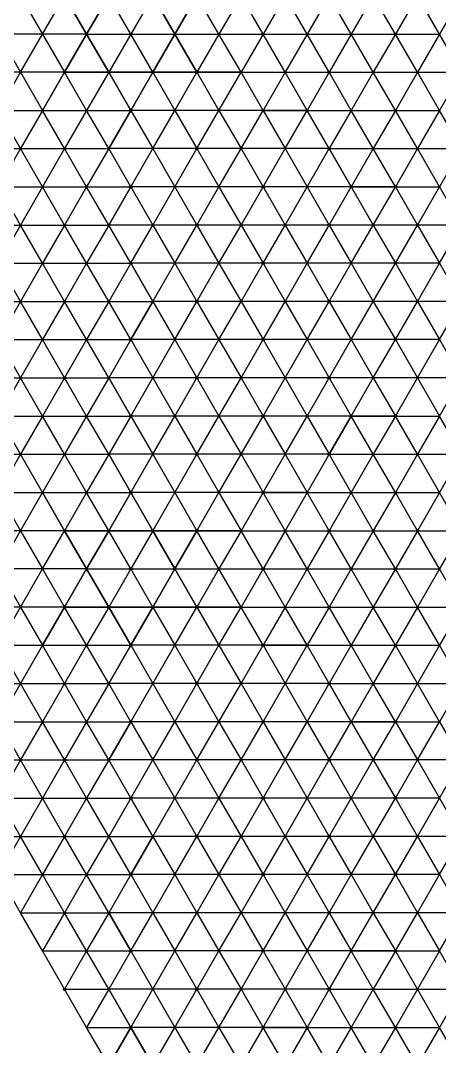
# Model space of a CAD drawing. Header units: inches. Extents: x -9 to 1883, y -44 to 1855.
# Drawn here: x 1163.9 to 1328.5, y 294.2 to 697 of the extents above; entities that cross this region are included whole.
import ezdxf

# ---------------------------------------------------------------- set-up
doc = ezdxf.new("R2010")
doc.units = ezdxf.units.IN
doc.header["$MEASUREMENT"] = 0

msp = doc.modelspace()

# ---------------------------------------------------------------- linework, layer by layer
for points in [[(1155.27, 691.69), (1163.93, 706.69), (1172.59, 691.69)], [(1181.25, 706.69), (1163.93, 706.69), (1172.59, 691.69)], [(1181.25, 706.69), (1189.91, 691.69), (1172.59, 691.69)], [(1181.25, 706.69), (1189.91, 691.69), (1198.57, 706.69)], [(1181.25, 706.69), (1198.57, 706.69), (1189.91, 691.69)], [(1207.23, 691.69), (1198.57, 706.69), (1189.91, 691.69)], [(1207.23, 691.69), (1198.57, 706.69), (1215.89, 706.69)], [(1207.23, 691.69), (1224.55, 691.69), (1215.89, 706.69)], [(1233.21, 706.69), (1215.89, 706.69), (1224.55, 691.69)], [(1233.21, 706.69), (1224.55, 691.69), (1215.89, 706.69)], [(1233.21, 706.69), (1224.55, 691.69), (1241.87, 691.69)], [(1233.21, 706.69), (1250.53, 706.69), (1241.87, 691.69)], [(1259.19, 691.69), (1250.53, 706.69), (1241.87, 691.69)], [(1259.19, 691.69), (1250.53, 706.69), (1267.85, 706.69)], [(1259.19, 691.69), (1276.51, 691.69), (1267.85, 706.69)], [(1285.17, 706.69), (1276.51, 691.69), (1267.85, 706.69)], [(1285.17, 706.69), (1276.51, 691.69), (1293.83, 691.69)], [(1285.17, 706.69), (1302.49, 706.69), (1293.83, 691.69)], [(1311.16, 691.69), (1302.49, 706.69), (1293.83, 691.69)], [(1311.16, 691.69), (1302.49, 706.69), (1319.82, 706.69)], [(1311.16, 691.69), (1328.48, 691.69), (1319.82, 706.69)], [(1337.14, 706.69), (1328.48, 691.69), (1319.82, 706.69)], [(1155.27, 691.69), (1163.93, 676.69), (1146.61, 676.69)], [(1155.27, 691.69), (1163.93, 676.69), (1172.59, 691.69)], [(1181.25, 676.69), (1163.93, 676.69), (1172.59, 691.69)], [(1181.25, 676.69), (1189.91, 691.69), (1172.59, 691.69)], [(1181.25, 676.69), (1189.91, 691.69), (1198.57, 676.69)], [(1181.25, 676.69), (1198.57, 676.69), (1189.91, 691.69)], [(1207.23, 691.69), (1198.57, 676.69), (1189.91, 691.69)], [(1207.23, 691.69), (1198.57, 676.69), (1215.89, 676.69)], [(1207.23, 691.69), (1224.55, 691.69), (1215.89, 676.69)], [(1233.21, 676.69), (1215.89, 676.69), (1224.55, 691.69)], [(1233.21, 676.69), (1224.55, 691.69), (1215.89, 676.69)], [(1233.21, 676.69), (1224.55, 691.69), (1241.87, 691.69)], [(1233.21, 676.69), (1250.53, 676.69), (1241.87, 691.69)], [(1259.19, 691.69), (1250.53, 676.69), (1241.87, 691.69)], [(1259.19, 691.69), (1250.53, 676.69), (1267.85, 676.69)], [(1259.19, 691.69), (1276.51, 691.69), (1267.85, 676.69)], [(1285.17, 676.69), (1276.51, 691.69), (1267.85, 676.69)], [(1285.17, 676.69), (1276.51, 691.69), (1293.83, 691.69)], [(1285.17, 676.69), (1302.49, 676.69), (1293.83, 691.69)], [(1311.16, 691.69), (1302.49, 676.69), (1293.83, 691.69)], [(1311.16, 691.69), (1302.49, 676.69), (1319.82, 676.69)], [(1311.16, 691.69), (1328.48, 691.69), (1319.82, 676.69)], [(1337.14, 676.69), (1328.48, 691.69), (1319.82, 676.69)], [(1155.27, 661.69), (1163.93, 676.69), (1146.61, 676.69)], [(1181.25, 676.69), (1163.93, 676.69), (1172.59, 661.69)], [(1181.25, 676.69), (1172.59, 661.69), (1189.91, 661.69)], [(1181.25, 676.69), (1198.57, 676.69), (1189.91, 661.69)], [(1207.23, 661.69), (1198.57, 676.69), (1189.91, 661.69)], [(1207.23, 661.69), (1215.89, 676.69), (1198.57, 676.69)], [(1207.23, 661.69), (1198.57, 676.69), (1215.89, 676.69)], [(1207.23, 661.69), (1215.89, 676.69), (1224.55, 661.69)], [(1233.21, 676.69), (1215.89, 676.69), (1224.55, 661.69)], [(1233.21, 676.69), (1241.87, 661.69), (1224.55, 661.69)], [(1233.21, 676.69), (1241.87, 661.69), (1250.53, 676.69)], [(1259.19, 661.69), (1250.53, 676.69), (1267.85, 676.69)], [(1259.19, 661.69), (1276.51, 661.69), (1267.85, 676.69)], [(1285.17, 676.69), (1276.51, 661.69), (1267.85, 676.69)], [(1285.17, 676.69), (1276.51, 661.69), (1293.83, 661.69)], [(1285.17, 676.69), (1302.49, 676.69), (1293.83, 661.69)], [(1311.16, 661.69), (1302.49, 676.69), (1293.83, 661.69)], [(1311.16, 661.69), (1302.49, 676.69), (1319.82, 676.69)], [(1311.16, 661.69), (1328.48, 661.69), (1319.82, 676.69)], [(1337.14, 676.69), (1328.48, 661.69), (1319.82, 676.69)], [(1155.27, 661.69), (1146.61, 646.69), (1163.93, 646.69)], [(1155.27, 661.69), (1172.59, 661.69), (1163.93, 646.69)], [(1181.25, 646.69), (1172.59, 661.69), (1163.93, 646.69)], [(1181.25, 646.69), (1172.59, 661.69), (1189.91, 661.69)], [(1181.25, 646.69), (1198.57, 646.69), (1189.91, 661.69)], [(1207.23, 661.69), (1198.57, 646.69), (1189.91, 661.69)], [(1207.23, 661.69), (1215.89, 646.69), (1198.57, 646.69)], [(1207.23, 661.69), (1215.89, 646.69), (1224.55, 661.69)], [(1233.21, 646.69), (1215.89, 646.69), (1224.55, 661.69)], [(1233.21, 646.69), (1241.87, 661.69), (1224.55, 661.69)], [(1233.21, 646.69), (1241.87, 661.69), (1250.53, 646.69)], [(1259.19, 661.69), (1241.87, 661.69), (1250.53, 646.69)], [(1259.19, 661.69), (1267.85, 646.69), (1250.53, 646.69)], [(1259.19, 661.69), (1267.85, 646.69), (1276.51, 661.69)], [(1285.17, 646.69), (1276.51, 661.69), (1293.83, 661.69)], [(1285.17, 646.69), (1302.49, 646.69), (1293.83, 661.69)], [(1311.16, 661.69), (1302.49, 646.69), (1293.83, 661.69)], [(1311.16, 661.69), (1302.49, 646.69), (1319.82, 646.69)], [(1311.16, 661.69), (1328.48, 661.69), (1319.82, 646.69)], [(1337.14, 646.69), (1328.48, 661.69), (1319.82, 646.69)], [(1155.27, 631.69), (1146.61, 646.69), (1163.93, 646.69)], [(1155.27, 631.69), (1172.59, 631.69), (1163.93, 646.69)], [(1181.25, 646.69), (1172.59, 631.69), (1163.93, 646.69)], [(1181.25, 646.69), (1172.59, 631.69), (1189.91, 631.69)], [(1181.25, 646.69), (1198.57, 646.69), (1189.91, 631.69)], [(1207.23, 631.69), (1198.57, 646.69), (1189.91, 631.69)], [(1207.23, 631.69), (1215.89, 646.69), (1224.55, 631.69)], [(1233.21, 646.69), (1215.89, 646.69), (1224.55, 631.69)], [(1233.21, 646.69), (1241.87, 631.69), (1224.55, 631.69)], [(1233.21, 646.69), (1241.87, 631.69), (1250.53, 646.69)], [(1259.19, 631.69), (1241.87, 631.69), (1250.53, 646.69)], [(1259.19, 631.69), (1267.85, 646.69), (1250.53, 646.69)], [(1259.19, 631.69), (1267.85, 646.69), (1276.51, 631.69)], [(1285.17, 646.69), (1267.85, 646.69), (1276.51, 631.69)], [(1285.17, 646.69), (1293.83, 631.69), (1276.51, 631.69)], [(1285.17, 646.69), (1302.49, 646.69), (1293.83, 631.69)], [(1311.16, 631.69), (1302.49, 646.69), (1293.83, 631.69)], [(1311.16, 631.69), (1302.49, 646.69), (1319.82, 646.69)], [(1311.16, 631.69), (1328.48, 631.69), (1319.82, 646.69)], [(1337.14, 646.69), (1328.48, 631.69), (1319.82, 646.69)], [(1155.27, 631.69), (1146.61, 616.69), (1163.93, 616.69)], [(1155.27, 631.69), (1172.59, 631.69), (1163.93, 616.69)], [(1181.25, 616.69), (1172.59, 631.69), (1163.93, 616.69)], [(1181.25, 616.69), (1172.59, 631.69), (1189.91, 631.69)], [(1181.25, 616.69), (1198.57, 616.69), (1189.91, 631.69)], [(1207.23, 631.69), (1198.57, 616.69), (1189.91, 631.69)], [(1207.23, 631.69), (1215.89, 616.69), (1198.57, 616.69)], [(1207.23, 631.69), (1215.89, 616.69), (1224.55, 631.69)], [(1233.21, 616.69), (1215.89, 616.69), (1224.55, 631.69)], [(1233.21, 616.69), (1241.87, 631.69), (1224.55, 631.69)], [(1233.21, 616.69), (1241.87, 631.69), (1250.53, 616.69)], [(1259.19, 631.69), (1241.87, 631.69), (1250.53, 616.69)], [(1259.19, 631.69), (1267.85, 616.69), (1250.53, 616.69)], [(1259.19, 631.69), (1267.85, 616.69), (1276.51, 631.69)], [(1285.17, 616.69), (1267.85, 616.69), (1276.51, 631.69)], [(1285.17, 616.69), (1293.83, 631.69), (1276.51, 631.69)], [(1285.17, 616.69), (1293.83, 631.69), (1302.49, 616.69)], [(1311.16, 631.69), (1293.83, 631.69), (1302.49, 616.69)], [(1311.16, 631.69), (1319.82, 616.69), (1302.49, 616.69)], [(1337.14, 616.69), (1319.82, 616.69), (1328.48, 631.69)], [(1155.27, 601.69), (1146.61, 616.69), (1163.93, 616.69)], [(1155.27, 601.69), (1172.59, 601.69), (1163.93, 616.69)], [(1181.25, 616.69), (1172.59, 601.69), (1163.93, 616.69)], [(1181.25, 616.69), (1172.59, 601.69), (1189.91, 601.69)], [(1181.25, 616.69), (1198.57, 616.69), (1189.91, 601.69)], [(1207.23, 601.69), (1198.57, 616.69), (1189.91, 601.69)], [(1207.23, 601.69), (1215.89, 616.69), (1224.55, 601.69)], [(1233.21, 616.69), (1215.89, 616.69), (1224.55, 601.69)], [(1233.21, 616.69), (1241.87, 601.69), (1224.55, 601.69)], [(1233.21, 616.69), (1241.87, 601.69), (1250.53, 616.69)], [(1259.19, 601.69), (1241.87, 601.69), (1250.53, 616.69)], [(1259.19, 601.69), (1267.85, 616.69), (1250.53, 616.69)], [(1259.19, 601.69), (1267.85, 616.69), (1276.51, 601.69)], [(1285.17, 616.69), (1267.85, 616.69), (1276.51, 601.69)], [(1285.17, 616.69), (1293.83, 601.69), (1276.51, 601.69)], [(1285.17, 616.69), (1293.83, 601.69), (1302.49, 616.69)], [(1311.16, 601.69), (1293.83, 601.69), (1302.49, 616.69)], [(1311.16, 601.69), (1319.82, 616.69), (1302.49, 616.69)], [(1311.16, 601.69), (1319.82, 616.69), (1328.48, 601.69)], [(1337.14, 616.69), (1319.82, 616.69), (1328.48, 601.69)], [(1155.27, 601.69), (1146.61, 586.69), (1163.93, 586.69)], [(1155.27, 601.69), (1172.59, 601.69), (1163.93, 586.69)], [(1181.25, 586.69), (1172.59, 601.69), (1163.93, 586.69)], [(1181.25, 586.69), (1172.59, 601.69), (1189.91, 601.69)], [(1181.25, 586.69), (1198.57, 586.69), (1189.91, 601.69)], [(1207.23, 601.69), (1198.57, 586.69), (1189.91, 601.69)], [(1207.23, 601.69), (1198.57, 586.69), (1215.89, 586.69)], [(1207.23, 601.69), (1215.89, 586.69), (1224.55, 601.69)], [(1233.21, 586.69), (1215.89, 586.69), (1224.55, 601.69)], [(1233.21, 586.69), (1241.87, 601.69), (1224.55, 601.69)], [(1233.21, 586.69), (1241.87, 601.69), (1250.53, 586.69)], [(1259.19, 601.69), (1241.87, 601.69), (1250.53, 586.69)], [(1259.19, 601.69), (1267.85, 586.69), (1250.53, 586.69)], [(1259.19, 601.69), (1267.85, 586.69), (1276.51, 601.69)], [(1285.17, 586.69), (1267.85, 586.69), (1276.51, 601.69)], [(1285.17, 586.69), (1293.83, 601.69), (1276.51, 601.69)], [(1285.17, 586.69), (1293.83, 601.69), (1302.49, 586.69)], [(1311.16, 601.69), (1293.83, 601.69), (1302.49, 586.69)], [(1311.16, 601.69), (1319.82, 586.69), (1302.49, 586.69)], [(1311.16, 601.69), (1319.82, 586.69), (1328.48, 601.69)], [(1337.14, 586.69), (1319.82, 586.69), (1328.48, 601.69)], [(1155.27, 571.69), (1146.61, 586.69), (1163.93, 586.69)], [(1155.27, 571.69), (1172.59, 571.69), (1163.93, 586.69)], [(1181.25, 586.69), (1172.59, 571.69), (1163.93, 586.69)], [(1181.25, 586.69), (1172.59, 571.69), (1189.91, 571.69)], [(1181.25, 586.69), (1198.57, 586.69), (1189.91, 571.69)], [(1207.23, 571.69), (1198.57, 586.69), (1189.91, 571.69)], [(1207.23, 571.69), (1198.57, 586.69), (1215.89, 586.69)], [(1207.23, 571.69), (1215.89, 586.69), (1224.55, 571.69)], [(1233.21, 586.69), (1215.89, 586.69), (1224.55, 571.69)], [(1233.21, 586.69), (1241.87, 571.69), (1224.55, 571.69)], [(1233.21, 586.69), (1241.87, 571.69), (1250.53, 586.69)], [(1259.19, 571.69), (1241.87, 571.69), (1250.53, 586.69)], [(1259.19, 571.69), (1267.85, 586.69), (1250.53, 586.69)], [(1259.19, 571.69), (1267.85, 586.69), (1276.51, 571.69)], [(1285.17, 586.69), (1267.85, 586.69), (1276.51, 571.69)], [(1285.17, 586.69), (1293.83, 571.69), (1276.51, 571.69)], [(1285.17, 586.69), (1293.83, 571.69), (1302.49, 586.69)], [(1311.16, 571.69), (1293.83, 571.69), (1302.49, 586.69)], [(1311.16, 571.69), (1319.82, 586.69), (1302.49, 586.69)], [(1311.16, 571.69), (1319.82, 586.69), (1328.48, 571.69)], [(1337.14, 586.69), (1319.82, 586.69), (1328.48, 571.69)], [(1155.27, 571.69), (1146.61, 556.69), (1163.93, 556.69)], [(1155.27, 571.69), (1172.59, 571.69), (1163.93, 556.69)], [(1181.25, 556.69), (1172.59, 571.69), (1163.93, 556.69)], [(1181.25, 556.69), (1172.59, 571.69), (1189.91, 571.69)], [(1181.25, 556.69), (1198.57, 556.69), (1189.91, 571.69)], [(1207.23, 571.69), (1198.57, 556.69), (1189.91, 571.69)], [(1207.23, 571.69), (1215.89, 556.69), (1224.55, 571.69)], [(1233.21, 556.69), (1215.89, 556.69), (1224.55, 571.69)], [(1233.21, 556.69), (1241.87, 571.69), (1224.55, 571.69)], [(1233.21, 556.69), (1241.87, 571.69), (1250.53, 556.69)], [(1259.19, 571.69), (1241.87, 571.69), (1250.53, 556.69)], [(1259.19, 571.69), (1267.85, 556.69), (1250.53, 556.69)], [(1259.19, 571.69), (1267.85, 556.69), (1276.51, 571.69)], [(1285.17, 556.69), (1267.85, 556.69), (1276.51, 571.69)], [(1285.17, 556.69), (1293.83, 571.69), (1276.51, 571.69)], [(1285.17, 556.69), (1293.83, 571.69), (1302.49, 556.69)], [(1311.16, 571.69), (1293.83, 571.69), (1302.49, 556.69)], [(1311.16, 571.69), (1319.82, 556.69), (1302.49, 556.69)], [(1311.16, 571.69), (1319.82, 556.69), (1328.48, 571.69)], [(1337.14, 556.69), (1319.82, 556.69), (1328.48, 571.69)], [(1155.27, 541.69), (1146.61, 556.69), (1163.93, 556.69)], [(1155.27, 541.69), (1172.59, 541.69), (1163.93, 556.69)], [(1181.25, 556.69), (1172.59, 541.69), (1163.93, 556.69)], [(1181.25, 556.69), (1172.59, 541.69), (1189.91, 541.69)], [(1181.25, 556.69), (1198.57, 556.69), (1189.91, 541.69)], [(1207.23, 541.69), (1198.57, 556.69), (1189.91, 541.69)], [(1207.23, 541.69), (1215.89, 556.69), (1198.57, 556.69)], [(1207.23, 541.69), (1215.89, 556.69), (1224.55, 541.69)], [(1233.21, 556.69), (1215.89, 556.69), (1224.55, 541.69)], [(1233.21, 556.69), (1241.87, 541.69), (1224.55, 541.69)], [(1233.21, 556.69), (1241.87, 541.69), (1250.53, 556.69)], [(1259.19, 541.69), (1241.87, 541.69), (1250.53, 556.69)], [(1259.19, 541.69), (1267.85, 556.69), (1250.53, 556.69)], [(1259.19, 541.69), (1267.85, 556.69), (1276.51, 541.69)], [(1285.17, 556.69), (1267.85, 556.69), (1276.51, 541.69)], [(1285.17, 556.69), (1293.83, 541.69), (1276.51, 541.69)], [(1285.17, 556.69), (1293.83, 541.69), (1302.49, 556.69)], [(1311.16, 541.69), (1293.83, 541.69), (1302.49, 556.69)], [(1311.16, 541.69), (1319.82, 556.69), (1302.49, 556.69)], [(1337.14, 556.69), (1319.82, 556.69), (1328.48, 541.69)], [(1155.27, 541.69), (1146.61, 526.69), (1163.93, 526.69)], [(1155.27, 541.69), (1172.59, 541.69), (1163.93, 526.69)], [(1181.25, 526.69), (1172.59, 541.69), (1163.93, 526.69)], [(1181.25, 526.69), (1172.59, 541.69), (1189.91, 541.69)], [(1181.25, 526.69), (1198.57, 526.69), (1189.91, 541.69)], [(1207.23, 541.69), (1198.57, 526.69), (1189.91, 541.69)], [(1207.23, 541.69), (1215.89, 526.69), (1224.55, 541.69)], [(1233.21, 526.69), (1215.89, 526.69), (1224.55, 541.69)], [(1233.21, 526.69), (1241.87, 541.69), (1224.55, 541.69)], [(1233.21, 526.69), (1241.87, 541.69), (1250.53, 526.69)], [(1259.19, 541.69), (1241.87, 541.69), (1250.53, 526.69)], [(1259.19, 541.69), (1267.85, 526.69), (1250.53, 526.69)], [(1259.19, 541.69), (1267.85, 526.69), (1276.51, 541.69)], [(1285.17, 526.69), (1267.85, 526.69), (1276.51, 541.69)], [(1285.17, 526.69), (1293.83, 541.69), (1276.51, 541.69)], [(1285.17, 526.69), (1302.49, 526.69), (1293.83, 541.69)], [(1311.16, 541.69), (1302.49, 526.69), (1293.83, 541.69)], [(1311.16, 541.69), (1302.49, 526.69), (1319.82, 526.69)], [(1311.16, 541.69), (1328.48, 541.69), (1319.82, 526.69)], [(1337.14, 526.69), (1328.48, 541.69), (1319.82, 526.69)], [(1155.27, 511.69), (1146.61, 526.69), (1163.93, 526.69)], [(1155.27, 511.69), (1172.59, 511.69), (1163.93, 526.69)], [(1181.25, 526.69), (1172.59, 511.69), (1163.93, 526.69)], [(1181.25, 526.69), (1172.59, 511.69), (1189.91, 511.69)], [(1181.25, 526.69), (1198.57, 526.69), (1189.91, 511.69)], [(1207.23, 511.69), (1198.57, 526.69), (1189.91, 511.69)], [(1207.23, 511.69), (1215.89, 526.69), (1198.57, 526.69)], [(1207.23, 511.69), (1215.89, 526.69), (1224.55, 511.69)], [(1233.21, 526.69), (1215.89, 526.69), (1224.55, 511.69)], [(1233.21, 526.69), (1241.87, 511.69), (1224.55, 511.69)], [(1233.21, 526.69), (1241.87, 511.69), (1250.53, 526.69)], [(1259.19, 511.69), (1241.87, 511.69), (1250.53, 526.69)], [(1259.19, 511.69), (1267.85, 526.69), (1250.53, 526.69)], [(1259.19, 511.69), (1267.85, 526.69), (1276.51, 511.69)], [(1285.17, 526.69), (1276.51, 511.69), (1293.83, 511.69)], [(1285.17, 526.69), (1302.49, 526.69), (1293.83, 511.69)], [(1311.16, 511.69), (1302.49, 526.69), (1293.83, 511.69)], [(1311.16, 511.69), (1302.49, 526.69), (1319.82, 526.69)], [(1311.16, 511.69), (1328.48, 511.69), (1319.82, 526.69)], [(1337.14, 526.69), (1328.48, 511.69), (1319.82, 526.69)], [(1155.27, 511.69), (1163.93, 496.69), (1146.61, 496.69)], [(1181.25, 496.69), (1163.93, 496.69), (1172.59, 511.69)], [(1181.25, 496.69), (1172.59, 511.69), (1189.91, 511.69)], [(1181.25, 496.69), (1198.57, 496.69), (1189.91, 511.69)], [(1207.23, 511.69), (1198.57, 496.69), (1189.91, 511.69)], [(1207.23, 511.69), (1215.89, 496.69), (1198.57, 496.69)], [(1207.23, 511.69), (1198.57, 496.69), (1215.89, 496.69)], [(1207.23, 511.69), (1215.89, 496.69), (1224.55, 511.69)], [(1233.21, 496.69), (1215.89, 496.69), (1224.55, 511.69)], [(1233.21, 496.69), (1241.87, 511.69), (1224.55, 511.69)], [(1233.21, 496.69), (1241.87, 511.69), (1250.53, 496.69)], [(1259.19, 511.69), (1250.53, 496.69), (1267.85, 496.69)], [(1259.19, 511.69), (1276.51, 511.69), (1267.85, 496.69)], [(1285.17, 496.69), (1276.51, 511.69), (1267.85, 496.69)], [(1285.17, 496.69), (1276.51, 511.69), (1293.83, 511.69)], [(1285.17, 496.69), (1302.49, 496.69), (1293.83, 511.69)], [(1311.16, 511.69), (1302.49, 496.69), (1293.83, 511.69)], [(1311.16, 511.69), (1302.49, 496.69), (1319.82, 496.69)], [(1311.16, 511.69), (1328.48, 511.69), (1319.82, 496.69)], [(1337.14, 496.69), (1328.48, 511.69), (1319.82, 496.69)], [(1155.27, 481.69), (1163.93, 496.69), (1146.61, 496.69)], [(1155.27, 481.69), (1163.93, 496.69), (1172.59, 481.69)], [(1181.25, 496.69), (1163.93, 496.69), (1172.59, 481.69)], [(1181.25, 496.69), (1189.91, 481.69), (1172.59, 481.69)], [(1181.25, 496.69), (1189.91, 481.69), (1198.57, 496.69)], [(1181.25, 496.69), (1198.57, 496.69), (1189.91, 481.69)], [(1207.23, 481.69), (1198.57, 496.69), (1189.91, 481.69)], [(1207.23, 481.69), (1198.57, 496.69), (1215.89, 496.69)], [(1207.23, 481.69), (1224.55, 481.69), (1215.89, 496.69)], [(1233.21, 496.69), (1215.89, 496.69), (1224.55, 481.69)], [(1233.21, 496.69), (1224.55, 481.69), (1215.89, 496.69)], [(1233.21, 496.69), (1224.55, 481.69), (1241.87, 481.69)], [(1233.21, 496.69), (1250.53, 496.69), (1241.87, 481.69)], [(1259.19, 481.69), (1250.53, 496.69), (1241.87, 481.69)], [(1259.19, 481.69), (1250.53, 496.69), (1267.85, 496.69)], [(1259.19, 481.69), (1276.51, 481.69), (1267.85, 496.69)], [(1285.17, 496.69), (1276.51, 481.69), (1267.85, 496.69)], [(1285.17, 496.69), (1276.51, 481.69), (1293.83, 481.69)], [(1285.17, 496.69), (1302.49, 496.69), (1293.83, 481.69)], [(1311.16, 481.69), (1302.49, 496.69), (1293.83, 481.69)], [(1311.16, 481.69), (1302.49, 496.69), (1319.82, 496.69)], [(1311.16, 481.69), (1328.48, 481.69), (1319.82, 496.69)], [(1337.14, 496.69), (1328.48, 481.69), (1319.82, 496.69)], [(1155.27, 481.69), (1163.93, 466.69), (1146.61, 466.69)], [(1155.27, 481.69), (1163.93, 466.69), (1172.59, 481.69)], [(1181.25, 466.69), (1163.93, 466.69), (1172.59, 481.69)], [(1181.25, 466.69), (1189.91, 481.69), (1172.59, 481.69)], [(1181.25, 466.69), (1189.91, 481.69), (1198.57, 466.69)], [(1181.25, 466.69), (1198.57, 466.69), (1189.91, 481.69)], [(1207.23, 481.69), (1198.57, 466.69), (1189.91, 481.69)], [(1207.23, 481.69), (1198.57, 466.69), (1215.89, 466.69)], [(1207.23, 481.69), (1224.55, 481.69), (1215.89, 466.69)], [(1233.21, 466.69), (1215.89, 466.69), (1224.55, 481.69)], [(1233.21, 466.69), (1224.55, 481.69), (1215.89, 466.69)], [(1233.21, 466.69), (1224.55, 481.69), (1241.87, 481.69)], [(1233.21, 466.69), (1250.53, 466.69), (1241.87, 481.69)], [(1259.19, 481.69), (1250.53, 466.69), (1241.87, 481.69)], [(1259.19, 481.69), (1250.53, 466.69), (1267.85, 466.69)], [(1259.19, 481.69), (1276.51, 481.69), (1267.85, 466.69)], [(1285.17, 466.69), (1276.51, 481.69), (1267.85, 466.69)], [(1285.17, 466.69), (1276.51, 481.69), (1293.83, 481.69)], [(1285.17, 466.69), (1302.49, 466.69), (1293.83, 481.69)], [(1311.16, 481.69), (1302.49, 466.69), (1293.83, 481.69)], [(1311.16, 481.69), (1302.49, 466.69), (1319.82, 466.69)], [(1311.16, 481.69), (1328.48, 481.69), (1319.82, 466.69)], [(1337.14, 466.69), (1328.48, 481.69), (1319.82, 466.69)], [(1155.27, 451.69), (1163.93, 466.69), (1146.61, 466.69)], [(1181.25, 466.69), (1163.93, 466.69), (1172.59, 451.69)], [(1181.25, 466.69), (1172.59, 451.69), (1189.91, 451.69)], [(1181.25, 466.69), (1198.57, 466.69), (1189.91, 451.69)], [(1207.23, 451.69), (1198.57, 466.69), (1189.91, 451.69)], [(1207.23, 451.69), (1215.89, 466.69), (1198.57, 466.69)], [(1207.23, 451.69), (1198.57, 466.69), (1215.89, 466.69)], [(1207.23, 451.69), (1215.89, 466.69), (1224.55, 451.69)], [(1233.21, 466.69), (1215.89, 466.69), (1224.55, 451.69)], [(1233.21, 466.69), (1241.87, 451.69), (1224.55, 451.69)], [(1233.21, 466.69), (1241.87, 451.69), (1250.53, 466.69)], [(1259.19, 451.69), (1250.53, 466.69), (1267.85, 466.69)], [(1259.19, 451.69), (1276.51, 451.69), (1267.85, 466.69)], [(1285.17, 466.69), (1276.51, 451.69), (1267.85, 466.69)], [(1285.17, 466.69), (1276.51, 451.69), (1293.83, 451.69)], [(1285.17, 466.69), (1302.49, 466.69), (1293.83, 451.69)], [(1311.16, 451.69), (1302.49, 466.69), (1293.83, 451.69)], [(1311.16, 451.69), (1302.49, 466.69), (1319.82, 466.69)], [(1311.16, 451.69), (1328.48, 451.69), (1319.82, 466.69)], [(1337.14, 466.69), (1328.48, 451.69), (1319.82, 466.69)], [(1155.27, 451.69), (1146.61, 436.69), (1163.93, 436.69)], [(1155.27, 451.69), (1172.59, 451.69), (1163.93, 436.69)], [(1181.25, 436.69), (1172.59, 451.69), (1163.93, 436.69)], [(1181.25, 436.69), (1172.59, 451.69), (1189.91, 451.69)], [(1181.25, 436.69), (1198.57, 436.69), (1189.91, 451.69)], [(1207.23, 451.69), (1198.57, 436.69), (1189.91, 451.69)], [(1207.23, 451.69), (1215.89, 436.69), (1198.57, 436.69)], [(1207.23, 451.69), (1215.89, 436.69), (1224.55, 451.69)], [(1233.21, 436.69), (1215.89, 436.69), (1224.55, 451.69)], [(1233.21, 436.69), (1241.87, 451.69), (1224.55, 451.69)], [(1233.21, 436.69), (1241.87, 451.69), (1250.53, 436.69)], [(1259.19, 451.69), (1241.87, 451.69), (1250.53, 436.69)], [(1259.19, 451.69), (1267.85, 436.69), (1250.53, 436.69)], [(1259.19, 451.69), (1267.85, 436.69), (1276.51, 451.69)], [(1285.17, 436.69), (1276.51, 451.69), (1293.83, 451.69)], [(1285.17, 436.69), (1302.49, 436.69), (1293.83, 451.69)], [(1311.16, 451.69), (1302.49, 436.69), (1293.83, 451.69)], [(1311.16, 451.69), (1302.49, 436.69), (1319.82, 436.69)], [(1311.16, 451.69), (1328.48, 451.69), (1319.82, 436.69)], [(1337.14, 436.69), (1328.48, 451.69), (1319.82, 436.69)], [(1155.27, 421.69), (1146.61, 436.69), (1163.93, 436.69)], [(1155.27, 421.69), (1172.59, 421.69), (1163.93, 436.69)], [(1181.25, 436.69), (1172.59, 421.69), (1163.93, 436.69)], [(1181.25, 436.69), (1172.59, 421.69), (1189.91, 421.69)], [(1181.25, 436.69), (1198.57, 436.69), (1189.91, 421.69)], [(1207.23, 421.69), (1198.57, 436.69), (1189.91, 421.69)], [(1207.23, 421.69), (1215.89, 436.69), (1224.55, 421.69)], [(1233.21, 436.69), (1215.89, 436.69), (1224.55, 421.69)], [(1233.21, 436.69), (1241.87, 421.69), (1224.55, 421.69)], [(1233.21, 436.69), (1241.87, 421.69), (1250.53, 436.69)], [(1259.19, 421.69), (1241.87, 421.69), (1250.53, 436.69)], [(1259.19, 421.69), (1267.85, 436.69), (1250.53, 436.69)], [(1259.19, 421.69), (1267.85, 436.69), (1276.51, 421.69)], [(1285.17, 436.69), (1267.85, 436.69), (1276.51, 421.69)], [(1285.17, 436.69), (1293.83, 421.69), (1276.51, 421.69)], [(1285.17, 436.69), (1302.49, 436.69), (1293.83, 421.69)], [(1311.16, 421.69), (1302.49, 436.69), (1293.83, 421.69)], [(1311.16, 421.69), (1302.49, 436.69), (1319.82, 436.69)], [(1311.16, 421.69), (1328.48, 421.69), (1319.82, 436.69)], [(1337.14, 436.69), (1328.48, 421.69), (1319.82, 436.69)], [(1155.27, 421.69), (1146.61, 406.69), (1163.93, 406.69)], [(1155.27, 421.69), (1172.59, 421.69), (1163.93, 406.69)], [(1181.25, 406.69), (1172.59, 421.69), (1163.93, 406.69)], [(1181.25, 406.69), (1172.59, 421.69), (1189.91, 421.69)], [(1181.25, 406.69), (1198.57, 406.69), (1189.91, 421.69)], [(1207.23, 421.69), (1198.57, 406.69), (1189.91, 421.69)], [(1207.23, 421.69), (1215.89, 406.69), (1198.57, 406.69)], [(1207.23, 421.69), (1215.89, 406.69), (1224.55, 421.69)], [(1233.21, 406.69), (1215.89, 406.69), (1224.55, 421.69)], [(1233.21, 406.69), (1241.87, 421.69), (1224.55, 421.69)], [(1233.21, 406.69), (1241.87, 421.69), (1250.53, 406.69)], [(1259.19, 421.69), (1241.87, 421.69), (1250.53, 406.69)], [(1259.19, 421.69), (1267.85, 406.69), (1250.53, 406.69)], [(1259.19, 421.69), (1267.85, 406.69), (1276.51, 421.69)], [(1285.17, 406.69), (1267.85, 406.69), (1276.51, 421.69)], [(1285.17, 406.69), (1293.83, 421.69), (1276.51, 421.69)], [(1285.17, 406.69), (1293.83, 421.69), (1302.49, 406.69)], [(1311.16, 421.69), (1293.83, 421.69), (1302.49, 406.69)], [(1311.16, 421.69), (1319.82, 406.69), (1302.49, 406.69)], [(1337.14, 406.69), (1319.82, 406.69), (1328.48, 421.69)], [(1155.27, 391.69), (1146.61, 406.69), (1163.93, 406.69)], [(1155.27, 391.69), (1172.59, 391.69), (1163.93, 406.69)], [(1181.25, 406.69), (1172.59, 391.69), (1163.93, 406.69)], [(1181.25, 406.69), (1172.59, 391.69), (1189.91, 391.69)], [(1181.25, 406.69), (1198.57, 406.69), (1189.91, 391.69)], [(1207.23, 391.69), (1198.57, 406.69), (1189.91, 391.69)], [(1207.23, 391.69), (1215.89, 406.69), (1224.55, 391.69)], [(1233.21, 406.69), (1215.89, 406.69), (1224.55, 391.69)], [(1233.21, 406.69), (1241.87, 391.69), (1224.55, 391.69)], [(1233.21, 406.69), (1241.87, 391.69), (1250.53, 406.69)], [(1259.19, 391.69), (1241.87, 391.69), (1250.53, 406.69)], [(1259.19, 391.69), (1267.85, 406.69), (1250.53, 406.69)], [(1259.19, 391.69), (1267.85, 406.69), (1276.51, 391.69)], [(1285.17, 406.69), (1267.85, 406.69), (1276.51, 391.69)], [(1285.17, 406.69), (1293.83, 391.69), (1276.51, 391.69)], [(1285.17, 406.69), (1293.83, 391.69), (1302.49, 406.69)], [(1311.16, 391.69), (1293.83, 391.69), (1302.49, 406.69)], [(1311.16, 391.69), (1319.82, 406.69), (1302.49, 406.69)], [(1311.16, 391.69), (1319.82, 406.69), (1328.48, 391.69)], [(1337.14, 406.69), (1319.82, 406.69), (1328.48, 391.69)], [(1155.27, 391.69), (1146.61, 376.69), (1163.93, 376.69)], [(1155.27, 391.69), (1172.59, 391.69), (1163.93, 376.69)], [(1181.25, 376.69), (1172.59, 391.69), (1163.93, 376.69)], [(1181.25, 376.69), (1172.59, 391.69), (1189.91, 391.69)], [(1181.25, 376.69), (1198.57, 376.69), (1189.91, 391.69)], [(1207.23, 391.69), (1198.57, 376.69), (1189.91, 391.69)], [(1207.23, 391.69), (1198.57, 376.69), (1215.89, 376.69)], [(1207.23, 391.69), (1215.89, 376.69), (1224.55, 391.69)], [(1233.21, 376.69), (1215.89, 376.69), (1224.55, 391.69)], [(1233.21, 376.69), (1241.87, 391.69), (1224.55, 391.69)], [(1233.21, 376.69), (1241.87, 391.69), (1250.53, 376.69)], [(1259.19, 391.69), (1241.87, 391.69), (1250.53, 376.69)], [(1259.19, 391.69), (1267.85, 376.69), (1250.53, 376.69)], [(1259.19, 391.69), (1267.85, 376.69), (1276.51, 391.69)], [(1285.17, 376.69), (1267.85, 376.69), (1276.51, 391.69)], [(1285.17, 376.69), (1293.83, 391.69), (1276.51, 391.69)], [(1285.17, 376.69), (1293.83, 391.69), (1302.49, 376.69)], [(1311.16, 391.69), (1293.83, 391.69), (1302.49, 376.69)], [(1311.16, 391.69), (1319.82, 376.69), (1302.49, 376.69)], [(1311.16, 391.69), (1319.82, 376.69), (1328.48, 391.69)], [(1337.14, 376.69), (1319.82, 376.69), (1328.48, 391.69)], [(1155.27, 361.69), (1146.61, 376.69), (1163.93, 376.69)], [(1155.27, 361.69), (1172.59, 361.69), (1163.93, 376.69)], [(1181.25, 376.69), (1172.59, 361.69), (1163.93, 376.69)], [(1181.25, 376.69), (1172.59, 361.69), (1189.91, 361.69)], [(1181.25, 376.69), (1198.57, 376.69), (1189.91, 361.69)], [(1207.23, 361.69), (1198.57, 376.69), (1189.91, 361.69)], [(1207.23, 361.69), (1198.57, 376.69), (1215.89, 376.69)], [(1207.23, 361.69), (1215.89, 376.69), (1224.55, 361.69)], [(1233.21, 376.69), (1215.89, 376.69), (1224.55, 361.69)], [(1233.21, 376.69), (1241.87, 361.69), (1224.55, 361.69)], [(1233.21, 376.69), (1241.87, 361.69), (1250.53, 376.69)], [(1259.19, 361.69), (1241.87, 361.69), (1250.53, 376.69)], [(1259.19, 361.69), (1267.85, 376.69), (1250.53, 376.69)], [(1259.19, 361.69), (1267.85, 376.69), (1276.51, 361.69)], [(1285.17, 376.69), (1267.85, 376.69), (1276.51, 361.69)], [(1285.17, 376.69), (1293.83, 361.69), (1276.51, 361.69)], [(1285.17, 376.69), (1293.83, 361.69), (1302.49, 376.69)], [(1311.16, 361.69), (1293.83, 361.69), (1302.49, 376.69)], [(1311.16, 361.69), (1319.82, 376.69), (1302.49, 376.69)], [(1311.16, 361.69), (1319.82, 376.69), (1328.48, 361.69)], [(1337.14, 376.69), (1319.82, 376.69), (1328.48, 361.69)], [(1155.27, 361.69), (1172.59, 361.69), (1163.93, 346.69)], [(1181.25, 346.69), (1172.59, 361.69), (1163.93, 346.69)], [(1181.25, 346.69), (1172.59, 361.69), (1189.91, 361.69)], [(1181.25, 346.69), (1198.57, 346.69), (1189.91, 361.69)], [(1207.23, 361.69), (1198.57, 346.69), (1189.91, 361.69)], [(1207.23, 361.69), (1215.89, 346.69), (1224.55, 361.69)], [(1233.21, 346.69), (1215.89, 346.69), (1224.55, 361.69)], [(1233.21, 346.69), (1241.87, 361.69), (1224.55, 361.69)], [(1233.21, 346.69), (1241.87, 361.69), (1250.53, 346.69)], [(1259.19, 361.69), (1241.87, 361.69), (1250.53, 346.69)], [(1259.19, 361.69), (1267.85, 346.69), (1250.53, 346.69)], [(1259.19, 361.69), (1267.85, 346.69), (1276.51, 361.69)], [(1285.17, 346.69), (1267.85, 346.69), (1276.51, 361.69)], [(1285.17, 346.69), (1293.83, 361.69), (1276.51, 361.69)], [(1285.17, 346.69), (1293.83, 361.69), (1302.49, 346.69)], [(1311.16, 361.69), (1293.83, 361.69), (1302.49, 346.69)], [(1311.16, 361.69), (1319.82, 346.69), (1302.49, 346.69)], [(1311.16, 361.69), (1319.82, 346.69), (1328.48, 361.69)], [(1337.14, 346.69), (1319.82, 346.69), (1328.48, 361.69)], [(1181.25, 346.69), (1172.59, 331.69), (1163.93, 346.69)], [(1181.25, 346.69), (1172.59, 331.69), (1189.91, 331.69)], [(1181.25, 346.69), (1198.57, 346.69), (1189.91, 331.69)], [(1207.23, 331.69), (1198.57, 346.69), (1189.91, 331.69)], [(1207.23, 331.69), (1215.89, 346.69), (1198.57, 346.69)], [(1207.23, 331.69), (1215.89, 346.69), (1224.55, 331.69)], [(1233.21, 346.69), (1215.89, 346.69), (1224.55, 331.69)], [(1233.21, 346.69), (1241.87, 331.69), (1224.55, 331.69)], [(1233.21, 346.69), (1241.87, 331.69), (1250.53, 346.69)], [(1259.19, 331.69), (1241.87, 331.69), (1250.53, 346.69)], [(1259.19, 331.69), (1267.85, 346.69), (1250.53, 346.69)], [(1259.19, 331.69), (1267.85, 346.69), (1276.51, 331.69)], [(1285.17, 346.69), (1267.85, 346.69), (1276.51, 331.69)], [(1285.17, 346.69), (1293.83, 331.69), (1276.51, 331.69)], [(1285.17, 346.69), (1293.83, 331.69), (1302.49, 346.69)], [(1311.16, 331.69), (1293.83, 331.69), (1302.49, 346.69)], [(1311.16, 331.69), (1319.82, 346.69), (1302.49, 346.69)], [(1337.14, 346.69), (1319.82, 346.69), (1328.48, 331.69)], [(1181.25, 316.69), (1172.59, 331.69), (1189.91, 331.69)], [(1181.25, 316.69), (1198.57, 316.69), (1189.91, 331.69)], [(1207.23, 331.69), (1198.57, 316.69), (1189.91, 331.69)], [(1207.23, 331.69), (1215.89, 316.69), (1224.55, 331.69)], [(1233.21, 316.69), (1215.89, 316.69), (1224.55, 331.69)], [(1233.21, 316.69), (1241.87, 331.69), (1224.55, 331.69)], [(1233.21, 316.69), (1241.87, 331.69), (1250.53, 316.69)], [(1259.19, 331.69), (1241.87, 331.69), (1250.53, 316.69)], [(1259.19, 331.69), (1267.85, 316.69), (1250.53, 316.69)], [(1259.19, 331.69), (1267.85, 316.69), (1276.51, 331.69)], [(1285.17, 316.69), (1267.85, 316.69), (1276.51, 331.69)], [(1285.17, 316.69), (1293.83, 331.69), (1276.51, 331.69)], [(1285.17, 316.69), (1302.49, 316.69), (1293.83, 331.69)], [(1311.16, 331.69), (1302.49, 316.69), (1293.83, 331.69)], [(1311.16, 331.69), (1302.49, 316.69), (1319.82, 316.69)], [(1311.16, 331.69), (1328.48, 331.69), (1319.82, 316.69)], [(1337.14, 316.69), (1328.48, 331.69), (1319.82, 316.69)], [(1181.25, 316.69), (1198.57, 316.69), (1189.91, 301.69)], [(1207.23, 301.69), (1198.57, 316.69), (1189.91, 301.69)], [(1207.23, 301.69), (1215.89, 316.69), (1198.57, 316.69)], [(1207.23, 301.69), (1215.89, 316.69), (1224.55, 301.69)], [(1233.21, 316.69), (1215.89, 316.69), (1224.55, 301.69)], [(1233.21, 316.69), (1241.87, 301.69), (1224.55, 301.69)], [(1233.21, 316.69), (1241.87, 301.69), (1250.53, 316.69)], [(1259.19, 301.69), (1241.87, 301.69), (1250.53, 316.69)], [(1259.19, 301.69), (1267.85, 316.69), (1250.53, 316.69)], [(1259.19, 301.69), (1267.85, 316.69), (1276.51, 301.69)], [(1285.17, 316.69), (1276.51, 301.69), (1293.83, 301.69)], [(1285.17, 316.69), (1302.49, 316.69), (1293.83, 301.69)], [(1311.16, 301.69), (1302.49, 316.69), (1293.83, 301.69)], [(1311.16, 301.69), (1302.49, 316.69), (1319.82, 316.69)], [(1311.16, 301.69), (1328.48, 301.69), (1319.82, 316.69)], [(1337.14, 316.69), (1328.48, 301.69), (1319.82, 316.69)], [(1207.23, 301.69), (1198.57, 286.69), (1189.91, 301.69)], [(1207.23, 301.69), (1215.89, 286.69), (1198.57, 286.69)], [(1207.23, 301.69), (1198.57, 286.69), (1215.89, 286.69)], [(1207.23, 301.69), (1215.89, 286.69), (1224.55, 301.69)], [(1233.21, 286.69), (1215.89, 286.69), (1224.55, 301.69)], [(1233.21, 286.69), (1241.87, 301.69), (1224.55, 301.69)], [(1233.21, 286.69), (1241.87, 301.69), (1250.53, 286.69)], [(1259.19, 301.69), (1250.53, 286.69), (1267.85, 286.69)], [(1259.19, 301.69), (1276.51, 301.69), (1267.85, 286.69)], [(1285.17, 286.69), (1276.51, 301.69), (1267.85, 286.69)], [(1285.17, 286.69), (1276.51, 301.69), (1293.83, 301.69)], [(1285.17, 286.69), (1302.49, 286.69), (1293.83, 301.69)], [(1311.16, 301.69), (1302.49, 286.69), (1293.83, 301.69)], [(1311.16, 301.69), (1302.49, 286.69), (1319.82, 286.69)], [(1311.16, 301.69), (1328.48, 301.69), (1319.82, 286.69)], [(1337.14, 286.69), (1328.48, 301.69), (1319.82, 286.69)]]:
    msp.add_lwpolyline(points, close=True)
at = {"color": 240, "true_color": 0xed1f24}
for centre in [(1207.23, 691.69), (1207.23, 691.69), (1207.23, 691.69), (1207.23, 691.69), (1207.23, 691.69), (1207.23, 691.69), (1259.19, 691.69), (1259.19, 691.69), (1259.19, 691.69), (1259.19, 691.69), (1259.19, 691.69), (1259.19, 691.69), (1311.16, 691.69), (1311.16, 691.69), (1311.16, 691.69), (1311.16, 691.69), (1311.16, 691.69), (1311.16, 691.69), (1181.25, 676.69), (1181.25, 676.69), (1181.25, 676.69), (1181.25, 676.69), (1181.25, 676.69), (1181.25, 676.69), (1181.25, 676.69), (1233.21, 676.69), (1233.21, 676.69), (1233.21, 676.69), (1233.21, 676.69), (1233.21, 676.69), (1233.21, 676.69), (1233.21, 676.69), (1285.17, 676.69), (1285.17, 676.69), (1285.17, 676.69), (1285.17, 676.69), (1285.17, 676.69), (1285.17, 676.69), (1207.23, 661.69), (1207.23, 661.69), (1207.23, 661.69), (1207.23, 661.69), (1207.23, 661.69), (1207.23, 661.69), (1207.23, 661.69), (1259.19, 661.69), (1259.19, 661.69), (1259.19, 661.69), (1259.19, 661.69), (1259.19, 661.69), (1311.16, 661.69), (1311.16, 661.69), (1311.16, 661.69), (1311.16, 661.69), (1311.16, 661.69), (1311.16, 661.69), (1181.25, 646.69), (1181.25, 646.69), (1181.25, 646.69), (1181.25, 646.69), (1181.25, 646.69), (1181.25, 646.69), (1233.21, 646.69), (1233.21, 646.69), (1233.21, 646.69), (1233.21, 646.69), (1233.21, 646.69), (1233.21, 646.69), (1285.17, 646.69), (1285.17, 646.69), (1285.17, 646.69), (1285.17, 646.69), (1285.17, 646.69), (1207.23, 631.69), (1207.23, 631.69), (1207.23, 631.69), (1207.23, 631.69), (1207.23, 631.69), (1259.19, 631.69), (1259.19, 631.69), (1259.19, 631.69), (1259.19, 631.69), (1259.19, 631.69), (1259.19, 631.69), (1311.16, 631.69), (1311.16, 631.69), (1311.16, 631.69), (1311.16, 631.69), (1311.16, 631.69), (1181.25, 616.69), (1181.25, 616.69), (1181.25, 616.69), (1181.25, 616.69), (1181.25, 616.69), (1181.25, 616.69), (1233.21, 616.69), (1233.21, 616.69), (1233.21, 616.69), (1233.21, 616.69), (1233.21, 616.69), (1233.21, 616.69), (1285.17, 616.69), (1285.17, 616.69), (1285.17, 616.69), (1285.17, 616.69), (1285.17, 616.69), (1285.17, 616.69), (1207.23, 601.69), (1207.23, 601.69), (1207.23, 601.69), (1207.23, 601.69), (1207.23, 601.69), (1259.19, 601.69), (1259.19, 601.69), (1259.19, 601.69), (1259.19, 601.69), (1259.19, 601.69), (1259.19, 601.69), (1311.16, 601.69), (1311.16, 601.69), (1311.16, 601.69), (1311.16, 601.69), (1311.16, 601.69), (1311.16, 601.69), (1181.25, 586.69), (1181.25, 586.69), (1181.25, 586.69), (1181.25, 586.69), (1181.25, 586.69), (1181.25, 586.69), (1233.21, 586.69), (1233.21, 586.69), (1233.21, 586.69), (1233.21, 586.69), (1233.21, 586.69), (1233.21, 586.69), (1285.17, 586.69), (1285.17, 586.69), (1285.17, 586.69), (1285.17, 586.69), (1285.17, 586.69), (1285.17, 586.69), (1207.23, 571.69), (1207.23, 571.69), (1207.23, 571.69), (1207.23, 571.69), (1207.23, 571.69), (1259.19, 571.69), (1259.19, 571.69), (1259.19, 571.69), (1259.19, 571.69), (1259.19, 571.69), (1259.19, 571.69), (1311.16, 571.69), (1311.16, 571.69), (1311.16, 571.69), (1311.16, 571.69), (1311.16, 571.69), (1311.16, 571.69), (1181.25, 556.69), (1181.25, 556.69), (1181.25, 556.69), (1181.25, 556.69), (1181.25, 556.69), (1181.25, 556.69), (1233.21, 556.69), (1233.21, 556.69), (1233.21, 556.69), (1233.21, 556.69), (1233.21, 556.69), (1233.21, 556.69), (1285.17, 556.69), (1285.17, 556.69), (1285.17, 556.69), (1285.17, 556.69), (1285.17, 556.69), (1285.17, 556.69), (1207.23, 541.69), (1207.23, 541.69), (1207.23, 541.69), (1207.23, 541.69), (1207.23, 541.69), (1259.19, 541.69), (1259.19, 541.69), (1259.19, 541.69), (1259.19, 541.69), (1259.19, 541.69), (1259.19, 541.69), (1311.16, 541.69), (1311.16, 541.69), (1311.16, 541.69), (1311.16, 541.69), (1311.16, 541.69), (1181.25, 526.69), (1181.25, 526.69), (1181.25, 526.69), (1181.25, 526.69), (1181.25, 526.69), (1181.25, 526.69), (1233.21, 526.69), (1233.21, 526.69), (1233.21, 526.69), (1233.21, 526.69), (1233.21, 526.69), (1233.21, 526.69), (1285.17, 526.69), (1285.17, 526.69), (1285.17, 526.69), (1285.17, 526.69), (1285.17, 526.69), (1207.23, 511.69), (1207.23, 511.69), (1207.23, 511.69), (1207.23, 511.69), (1207.23, 511.69), (1207.23, 511.69), (1207.23, 511.69), (1259.19, 511.69), (1259.19, 511.69), (1259.19, 511.69), (1259.19, 511.69), (1259.19, 511.69), (1311.16, 511.69), (1311.16, 511.69), (1311.16, 511.69), (1311.16, 511.69), (1311.16, 511.69), (1311.16, 511.69), (1181.25, 496.69), (1181.25, 496.69), (1181.25, 496.69), (1181.25, 496.69), (1181.25, 496.69), (1181.25, 496.69), (1181.25, 496.69), (1233.21, 496.69), (1233.21, 496.69), (1233.21, 496.69), (1233.21, 496.69), (1233.21, 496.69), (1233.21, 496.69), (1233.21, 496.69), (1285.17, 496.69), (1285.17, 496.69), (1285.17, 496.69), (1285.17, 496.69), (1285.17, 496.69), (1285.17, 496.69), (1207.23, 481.69), (1207.23, 481.69), (1207.23, 481.69), (1207.23, 481.69), (1207.23, 481.69), (1207.23, 481.69), (1259.19, 481.69), (1259.19, 481.69), (1259.19, 481.69), (1259.19, 481.69), (1259.19, 481.69), (1259.19, 481.69), (1311.16, 481.69), (1311.16, 481.69), (1311.16, 481.69), (1311.16, 481.69), (1311.16, 481.69), (1311.16, 481.69), (1181.25, 466.69), (1181.25, 466.69), (1181.25, 466.69), (1181.25, 466.69), (1181.25, 466.69), (1181.25, 466.69), (1181.25, 466.69), (1233.21, 466.69), (1233.21, 466.69), (1233.21, 466.69), (1233.21, 466.69), (1233.21, 466.69), (1233.21, 466.69), (1233.21, 466.69), (1285.17, 466.69), (1285.17, 466.69), (1285.17, 466.69), (1285.17, 466.69), (1285.17, 466.69), (1285.17, 466.69), (1207.23, 451.69), (1207.23, 451.69), (1207.23, 451.69), (1207.23, 451.69), (1207.23, 451.69), (1207.23, 451.69), (1207.23, 451.69), (1259.19, 451.69), (1259.19, 451.69), (1259.19, 451.69), (1259.19, 451.69), (1259.19, 451.69), (1311.16, 451.69), (1311.16, 451.69), (1311.16, 451.69), (1311.16, 451.69), (1311.16, 451.69), (1311.16, 451.69), (1181.25, 436.69), (1181.25, 436.69), (1181.25, 436.69), (1181.25, 436.69), (1181.25, 436.69), (1181.25, 436.69), (1233.21, 436.69), (1233.21, 436.69), (1233.21, 436.69), (1233.21, 436.69), (1233.21, 436.69), (1233.21, 436.69), (1285.17, 436.69), (1285.17, 436.69), (1285.17, 436.69), (1285.17, 436.69), (1285.17, 436.69), (1207.23, 421.69), (1207.23, 421.69), (1207.23, 421.69), (1207.23, 421.69), (1207.23, 421.69), (1259.19, 421.69), (1259.19, 421.69), (1259.19, 421.69), (1259.19, 421.69), (1259.19, 421.69), (1259.19, 421.69), (1311.16, 421.69), (1311.16, 421.69), (1311.16, 421.69), (1311.16, 421.69), (1311.16, 421.69), (1181.25, 406.69), (1181.25, 406.69), (1181.25, 406.69), (1181.25, 406.69), (1181.25, 406.69), (1181.25, 406.69), (1233.21, 406.69), (1233.21, 406.69), (1233.21, 406.69), (1233.21, 406.69), (1233.21, 406.69), (1233.21, 406.69), (1285.17, 406.69), (1285.17, 406.69), (1285.17, 406.69), (1285.17, 406.69), (1285.17, 406.69), (1285.17, 406.69), (1207.23, 391.69), (1207.23, 391.69), (1207.23, 391.69), (1207.23, 391.69), (1207.23, 391.69), (1259.19, 391.69), (1259.19, 391.69), (1259.19, 391.69), (1259.19, 391.69), (1259.19, 391.69), (1259.19, 391.69), (1311.16, 391.69), (1311.16, 391.69), (1311.16, 391.69), (1311.16, 391.69), (1311.16, 391.69), (1311.16, 391.69), (1181.25, 376.69), (1181.25, 376.69), (1181.25, 376.69), (1181.25, 376.69), (1181.25, 376.69), (1181.25, 376.69), (1233.21, 376.69), (1233.21, 376.69), (1233.21, 376.69), (1233.21, 376.69), (1233.21, 376.69), (1233.21, 376.69), (1285.17, 376.69), (1285.17, 376.69), (1285.17, 376.69), (1285.17, 376.69), (1285.17, 376.69), (1285.17, 376.69), (1207.23, 361.69), (1207.23, 361.69), (1207.23, 361.69), (1207.23, 361.69), (1207.23, 361.69), (1259.19, 361.69), (1259.19, 361.69), (1259.19, 361.69), (1259.19, 361.69), (1259.19, 361.69), (1259.19, 361.69), (1311.16, 361.69), (1311.16, 361.69), (1311.16, 361.69), (1311.16, 361.69), (1311.16, 361.69), (1311.16, 361.69), (1181.25, 346.69), (1181.25, 346.69), (1181.25, 346.69), (1181.25, 346.69), (1181.25, 346.69), (1181.25, 346.69), (1233.21, 346.69), (1233.21, 346.69), (1233.21, 346.69), (1233.21, 346.69), (1233.21, 346.69), (1233.21, 346.69), (1285.17, 346.69), (1285.17, 346.69), (1285.17, 346.69), (1285.17, 346.69), (1285.17, 346.69), (1285.17, 346.69), (1207.23, 331.69), (1207.23, 331.69), (1207.23, 331.69), (1207.23, 331.69), (1207.23, 331.69), (1259.19, 331.69), (1259.19, 331.69), (1259.19, 331.69), (1259.19, 331.69), (1259.19, 331.69), (1259.19, 331.69), (1311.16, 331.69), (1311.16, 331.69), (1311.16, 331.69), (1311.16, 331.69), (1311.16, 331.69), (1181.25, 316.69), (1181.25, 316.69), (1181.25, 316.69), (1233.21, 316.69), (1233.21, 316.69), (1233.21, 316.69), (1233.21, 316.69), (1233.21, 316.69), (1233.21, 316.69), (1285.17, 316.69), (1285.17, 316.69), (1285.17, 316.69), (1285.17, 316.69), (1285.17, 316.69), (1207.23, 301.69), (1207.23, 301.69), (1207.23, 301.69), (1207.23, 301.69), (1207.23, 301.69), (1207.23, 301.69), (1207.23, 301.69), (1259.19, 301.69), (1259.19, 301.69), (1259.19, 301.69), (1259.19, 301.69), (1259.19, 301.69), (1311.16, 301.69), (1311.16, 301.69), (1311.16, 301.69), (1311.16, 301.69), (1311.16, 301.69), (1311.16, 301.69)]:
    msp.add_circle(centre, 0.5, dxfattribs=at)

doc.saveas('drawing.dxf')
